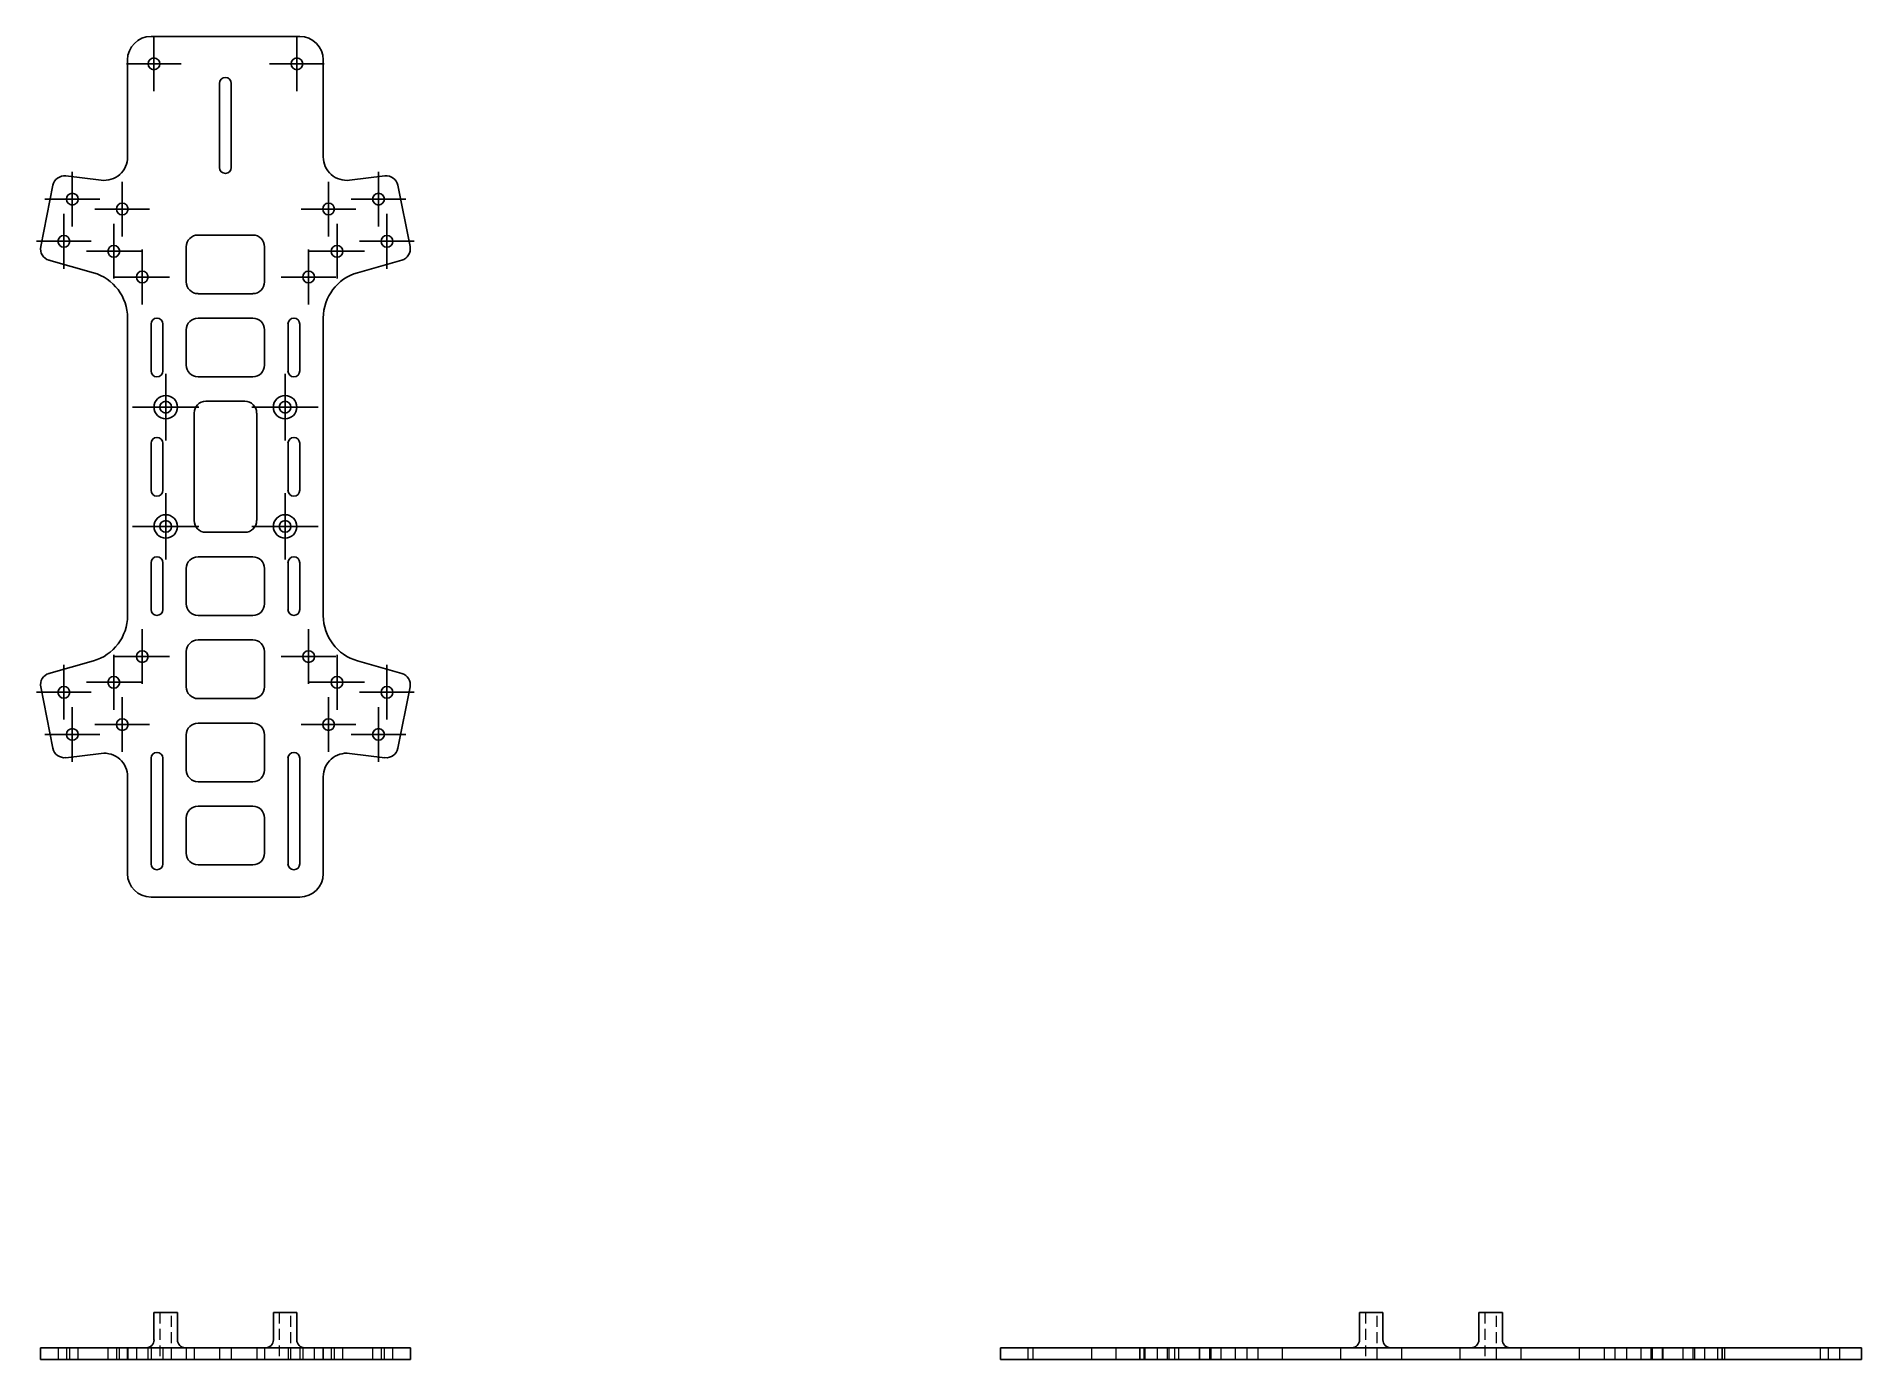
# Model space of a CAD drawing. Header units: millimetres. Extents: x 61 to 273, y 54 to 208.
import ezdxf

# ---------------------------------------------------------------- set-up
doc = ezdxf.new("R2010")
doc.units = ezdxf.units.MM
doc.linetypes.add('HIDDEN', pattern=[1.905, 1.27, -0.635])
doc.layers.add('10', color=7, linetype='Continuous')

# ---------------------------------------------------------------- blocks, each defined once
blk = doc.blocks.new('SW_CENTERMARKSYMBOL_0')
at = {"layer": '10', "color": 0}
for p, q in [((0, 2.5), (0, 3.18)), ((0, 0), (0, 2.5)), ((-2.5, 0), (-3.18, 0)), ((0, 0), (-2.5, 0)), ((0, 0), (0, -2.5)), ((0, 0), (2.5, 0)), ((2.5, 0), (3.18, 0)), ((0, -2.5), (0, -3.18))]:
    blk.add_line(p, q, dxfattribs=at)
blk = doc.blocks.new('SW_CENTERMARKSYMBOL_1')
at = {"layer": '10', "color": 0}
for p, q in [((0, 2.5), (0, 3.18)), ((0, 0), (0, 2.5)), ((-2.5, 0), (-3.18, 0)), ((0, 0), (-2.5, 0)), ((0, 0), (0, -2.5)), ((0, 0), (2.5, 0)), ((2.5, 0), (3.18, 0)), ((0, -2.5), (0, -3.18))]:
    blk.add_line(p, q, dxfattribs=at)
blk = doc.blocks.new('SW_CENTERMARKSYMBOL_2')
at = {"layer": '10', "color": 0}
for p, q in [((0, 2.5), (0, 3.18)), ((0, 0), (0, 2.5)), ((-2.5, 0), (-3.18, 0)), ((0, 0), (-2.5, 0)), ((0, 0), (0, -2.5)), ((0, 0), (2.5, 0)), ((2.5, 0), (3.18, 0)), ((0, -2.5), (0, -3.18))]:
    blk.add_line(p, q, dxfattribs=at)
blk = doc.blocks.new('SW_CENTERMARKSYMBOL_3')
at = {"layer": '10', "color": 0}
for p, q in [((0, 2.5), (0, 3.18)), ((0, 0), (0, 2.5)), ((-2.5, 0), (-3.18, 0)), ((0, 0), (-2.5, 0)), ((0, 0), (0, -2.5)), ((0, 0), (2.5, 0)), ((2.5, 0), (3.18, 0)), ((0, -2.5), (0, -3.18))]:
    blk.add_line(p, q, dxfattribs=at)
blk = doc.blocks.new('SW_CENTERMARKSYMBOL_4')
at = {"layer": '10', "color": 0}
for p, q in [((0, 2.5), (0, 3.18)), ((0, 0), (0, 2.5)), ((-2.5, 0), (-3.18, 0)), ((0, 0), (-2.5, 0)), ((0, 0), (0, -2.5)), ((0, 0), (2.5, 0)), ((2.5, 0), (3.18, 0)), ((0, -2.5), (0, -3.18))]:
    blk.add_line(p, q, dxfattribs=at)
blk = doc.blocks.new('SW_CENTERMARKSYMBOL_5')
at = {"layer": '10', "color": 0}
for p, q in [((0, 2.5), (0, 3.18)), ((0, 0), (0, 2.5)), ((-2.5, 0), (-3.18, 0)), ((0, 0), (-2.5, 0)), ((0, 0), (0, -2.5)), ((0, 0), (2.5, 0)), ((2.5, 0), (3.18, 0)), ((0, -2.5), (0, -3.18))]:
    blk.add_line(p, q, dxfattribs=at)
blk = doc.blocks.new('SW_CENTERMARKSYMBOL_6')
at = {"layer": '10', "color": 0}
for p, q in [((0, 2.5), (0, 3.18)), ((0, 0), (0, 2.5)), ((-2.5, 0), (-3.18, 0)), ((0, 0), (-2.5, 0)), ((0, 0), (0, -2.5)), ((0, 0), (2.5, 0)), ((2.5, 0), (3.18, 0)), ((0, -2.5), (0, -3.18))]:
    blk.add_line(p, q, dxfattribs=at)
blk = doc.blocks.new('SW_CENTERMARKSYMBOL_7')
at = {"layer": '10', "color": 0}
for p, q in [((0, 2.5), (0, 3.18)), ((0, 0), (0, 2.5)), ((-2.5, 0), (-3.18, 0)), ((0, 0), (-2.5, 0)), ((0, 0), (0, -2.5)), ((0, 0), (2.5, 0)), ((2.5, 0), (3.18, 0)), ((0, -2.5), (0, -3.18))]:
    blk.add_line(p, q, dxfattribs=at)
blk = doc.blocks.new('SW_CENTERMARKSYMBOL_8')
at = {"layer": '10', "color": 0}
for p, q in [((0, 2.5), (0, 3.18)), ((0, 0), (0, 2.5)), ((-2.5, 0), (-3.18, 0)), ((0, 0), (-2.5, 0)), ((0, 0), (0, -2.5)), ((0, 0), (2.5, 0)), ((2.5, 0), (3.18, 0)), ((0, -2.5), (0, -3.18))]:
    blk.add_line(p, q, dxfattribs=at)
blk = doc.blocks.new('SW_CENTERMARKSYMBOL_9')
at = {"layer": '10', "color": 0}
for p, q in [((0, 2.5), (0, 3.18)), ((0, 0), (0, 2.5)), ((-2.5, 0), (-3.18, 0)), ((0, 0), (-2.5, 0)), ((0, 0), (0, -2.5)), ((0, 0), (2.5, 0)), ((2.5, 0), (3.18, 0)), ((0, -2.5), (0, -3.18))]:
    blk.add_line(p, q, dxfattribs=at)
blk = doc.blocks.new('SW_CENTERMARKSYMBOL_10')
at = {"layer": '10', "color": 0}
for p, q in [((0, 2.5), (0, 3.18)), ((0, 0), (0, 2.5)), ((-2.5, 0), (-3.18, 0)), ((0, 0), (-2.5, 0)), ((0, 0), (0, -2.5)), ((0, 0), (2.5, 0)), ((2.5, 0), (3.18, 0)), ((0, -2.5), (0, -3.18))]:
    blk.add_line(p, q, dxfattribs=at)
blk = doc.blocks.new('SW_CENTERMARKSYMBOL_11')
at = {"layer": '10', "color": 0}
for p, q in [((0, 2.5), (0, 3.18)), ((0, 0), (0, 2.5)), ((-2.5, 0), (-3.18, 0)), ((0, 0), (-2.5, 0)), ((0, 0), (0, -2.5)), ((0, 0), (2.5, 0)), ((2.5, 0), (3.18, 0)), ((0, -2.5), (0, -3.18))]:
    blk.add_line(p, q, dxfattribs=at)
blk = doc.blocks.new('SW_CENTERMARKSYMBOL_12')
at = {"layer": '10', "color": 0}
for p, q in [((0, 2.5), (0, 3.18)), ((0, 0), (0, 2.5)), ((-2.5, 0), (-3.18, 0)), ((0, 0), (-2.5, 0)), ((0, 0), (0, -2.5)), ((0, 0), (2.5, 0)), ((2.5, 0), (3.18, 0)), ((0, -2.5), (0, -3.18))]:
    blk.add_line(p, q, dxfattribs=at)
blk = doc.blocks.new('SW_CENTERMARKSYMBOL_13')
at = {"layer": '10', "color": 0}
for p, q in [((0, 2.5), (0, 3.18)), ((0, 0), (0, 2.5)), ((-2.5, 0), (-3.18, 0)), ((0, 0), (-2.5, 0)), ((0, 0), (0, -2.5)), ((0, 0), (2.5, 0)), ((2.5, 0), (3.18, 0)), ((0, -2.5), (0, -3.18))]:
    blk.add_line(p, q, dxfattribs=at)
blk = doc.blocks.new('SW_CENTERMARKSYMBOL_14')
at = {"layer": '10', "color": 0}
for p, q in [((0, 2.5), (0, 3.18)), ((0, 0), (0, 2.5)), ((-2.5, 0), (-3.18, 0)), ((0, 0), (-2.5, 0)), ((0, 0), (0, -2.5)), ((0, 0), (2.5, 0)), ((2.5, 0), (3.18, 0)), ((0, -2.5), (0, -3.18))]:
    blk.add_line(p, q, dxfattribs=at)
blk = doc.blocks.new('SW_CENTERMARKSYMBOL_15')
at = {"layer": '10', "color": 0}
for p, q in [((0, 2.5), (0, 3.18)), ((0, 0), (0, 2.5)), ((-2.5, 0), (-3.18, 0)), ((0, 0), (-2.5, 0)), ((0, 0), (0, -2.5)), ((0, 0), (2.5, 0)), ((2.5, 0), (3.18, 0)), ((0, -2.5), (0, -3.18))]:
    blk.add_line(p, q, dxfattribs=at)
blk = doc.blocks.new('SW_CENTERMARKSYMBOL_16')
at = {"layer": '10', "color": 0}
for p, q in [((0, 2.5), (0, 3.18)), ((0, 0), (0, 2.5)), ((-2.5, 0), (-3.18, 0)), ((0, 0), (-2.5, 0)), ((0, 0), (0, -2.5)), ((0, 0), (2.5, 0)), ((2.5, 0), (3.18, 0)), ((0, -2.5), (0, -3.18))]:
    blk.add_line(p, q, dxfattribs=at)
blk = doc.blocks.new('SW_CENTERMARKSYMBOL_17')
at = {"layer": '10', "color": 0}
for p, q in [((0, 2.5), (0, 3.18)), ((0, 0), (0, 2.5)), ((-2.5, 0), (-3.18, 0)), ((0, 0), (-2.5, 0)), ((0, 0), (0, -2.5)), ((0, 0), (2.5, 0)), ((2.5, 0), (3.18, 0)), ((0, -2.5), (0, -3.18))]:
    blk.add_line(p, q, dxfattribs=at)
blk = doc.blocks.new('SW_CENTERMARKSYMBOL_18')
at = {"layer": '10', "color": 0}
for p, q in [((0, 2.5), (0, 3.18)), ((0, 0), (0, 2.5)), ((-2.5, 0), (-3.18, 0)), ((0, 0), (-2.5, 0)), ((0, 0), (0, -2.5)), ((0, 0), (2.5, 0)), ((2.5, 0), (3.18, 0)), ((0, -2.5), (0, -3.18))]:
    blk.add_line(p, q, dxfattribs=at)
blk = doc.blocks.new('SW_CENTERMARKSYMBOL_19')
at = {"layer": '10', "color": 0}
for p, q in [((0, 2.5), (0, 3.18)), ((0, 0), (0, 2.5)), ((-2.5, 0), (-3.18, 0)), ((0, 0), (-2.5, 0)), ((0, 0), (0, -2.5)), ((0, 0), (2.5, 0)), ((2.5, 0), (3.18, 0)), ((0, -2.5), (0, -3.18))]:
    blk.add_line(p, q, dxfattribs=at)
blk = doc.blocks.new('SW_CENTERMARKSYMBOL_20')
at = {"layer": '10', "color": 0}
for p, q in [((0, 2.5), (0, 3.18)), ((0, 0), (0, 2.5)), ((-2.5, 0), (-3.18, 0)), ((0, 0), (-2.5, 0)), ((0, 0), (0, -2.5)), ((0, 0), (2.5, 0)), ((2.5, 0), (3.18, 0)), ((0, -2.5), (0, -3.18))]:
    blk.add_line(p, q, dxfattribs=at)
blk = doc.blocks.new('SW_CENTERMARKSYMBOL_21')
at = {"layer": '10', "color": 0}
for p, q in [((0, 2.5), (0, 3.18)), ((0, 0), (0, 2.5)), ((-2.5, 0), (-3.18, 0)), ((0, 0), (-2.5, 0)), ((0, 0), (0, -2.5)), ((0, 0), (2.5, 0)), ((2.5, 0), (3.18, 0)), ((0, -2.5), (0, -3.18))]:
    blk.add_line(p, q, dxfattribs=at)
blk = doc.blocks.new('SW_CENTERMARKSYMBOL_22')
at = {"layer": '10', "color": 0}
for p, q in [((0, 2.5), (0, 3.86)), ((0, 0), (0, 2.5)), ((-2.5, 0), (-3.86, 0)), ((0, 0), (-2.5, 0)), ((0, 0), (0, -2.5)), ((0, 0), (2.5, 0)), ((2.5, 0), (3.86, 0)), ((0, -2.5), (0, -3.86))]:
    blk.add_line(p, q, dxfattribs=at)
blk = doc.blocks.new('SW_CENTERMARKSYMBOL_23')
at = {"layer": '10', "color": 0}
for p, q in [((0, 2.5), (0, 3.86)), ((0, 0), (0, 2.5)), ((-2.5, 0), (-3.86, 0)), ((0, 0), (-2.5, 0)), ((0, 0), (0, -2.5)), ((0, 0), (2.5, 0)), ((2.5, 0), (3.86, 0)), ((0, -2.5), (0, -3.86))]:
    blk.add_line(p, q, dxfattribs=at)
blk = doc.blocks.new('SW_CENTERMARKSYMBOL_24')
at = {"layer": '10', "color": 0}
for p, q in [((0, 2.5), (0, 3.86)), ((0, 0), (0, 2.5)), ((-2.5, 0), (-3.86, 0)), ((0, 0), (-2.5, 0)), ((0, 0), (0, -2.5)), ((0, 0), (2.5, 0)), ((2.5, 0), (3.86, 0)), ((0, -2.5), (0, -3.86))]:
    blk.add_line(p, q, dxfattribs=at)
blk = doc.blocks.new('SW_CENTERMARKSYMBOL_25')
at = {"layer": '10', "color": 0}
for p, q in [((0, 2.5), (0, 3.86)), ((0, 0), (0, 2.5)), ((-2.5, 0), (-3.86, 0)), ((0, 0), (-2.5, 0)), ((0, 0), (0, -2.5)), ((0, 0), (2.5, 0)), ((2.5, 0), (3.86, 0)), ((0, -2.5), (0, -3.86))]:
    blk.add_line(p, q, dxfattribs=at)

msp = doc.modelspace()

# ---------------------------------------------------------------- linework, layer by layer
at = {"color": 7, "linetype": 'Continuous', "lineweight": 25}
for p, q in [((91.64, 208), (74.36, 208)), ((71.64, 205.27), (71.64, 194.01)), ((94.36, 205.27), (94.36, 194.01)), ((82.32, 202.55), (82.32, 192.77)), ((83.68, 192.77), (83.68, 202.55)), ((64.47, 191.8), (68.59, 191.31)), ((101.53, 191.8), (97.41, 191.31)), ((61.55, 183.58), (62.97, 190.71)), ((104.45, 183.58), (103.03, 190.71)), ((79.82, 184.93), (86.18, 184.93)), ((78.45, 183.57), (78.45, 179.48)), ((87.55, 183.57), (87.55, 179.48)), ((62.51, 182.01), (67.67, 180.55)), ((103.49, 182.01), (98.33, 180.55)), ((79.82, 178.11), (86.18, 178.11)), ((71.64, 175.3), (71.64, 140.7)), ((74.36, 169.14), (74.36, 174.59)), ((75.73, 169.14), (75.73, 174.59)), ((78.45, 173.91), (78.45, 169.82)), ((79.82, 175.27), (86.18, 175.27)), ((87.55, 173.91), (87.55, 169.82)), ((90.27, 169.14), (90.27, 174.59)), ((91.64, 169.14), (91.64, 174.59)), ((94.36, 175.3), (94.36, 140.7)), ((79.82, 168.45), (86.18, 168.45)), ((80.73, 165.61), (85.27, 165.61)), ((79.36, 164.25), (79.36, 151.75)), ((86.64, 151.75), (86.64, 164.25)), ((74.36, 155.27), (74.36, 160.73)), ((75.73, 155.27), (75.73, 160.73)), ((90.27, 155.27), (90.27, 160.73)), ((91.64, 155.27), (91.64, 160.73)), ((80.73, 150.39), (85.27, 150.39)), ((74.36, 146.86), (74.36, 141.41)), ((75.73, 146.86), (75.73, 141.41)), ((79.82, 147.55), (86.18, 147.55)), ((90.27, 146.86), (90.27, 141.41)), ((91.64, 146.86), (91.64, 141.41)), ((78.45, 142.09), (78.45, 146.18)), ((87.55, 142.09), (87.55, 146.18)), ((79.82, 140.73), (86.18, 140.73)), ((79.82, 137.89), (86.18, 137.89)), ((78.45, 132.43), (78.45, 136.52)), ((87.55, 132.43), (87.55, 136.52)), ((62.51, 133.99), (67.67, 135.45)), ((103.49, 133.99), (98.33, 135.45)), ((61.55, 132.42), (62.97, 125.29)), ((104.45, 132.42), (103.03, 125.29)), ((79.82, 131.07), (86.18, 131.07)), ((79.82, 128.23), (86.18, 128.23)), ((78.45, 122.77), (78.45, 126.86)), ((87.55, 122.77), (87.55, 126.86)), ((64.47, 124.2), (68.59, 124.69)), ((74.36, 124.14), (74.36, 111.86)), ((75.73, 111.86), (75.73, 124.14)), ((90.27, 111.86), (90.27, 124.14)), ((91.64, 124.14), (91.64, 111.86)), ((101.53, 124.2), (97.41, 124.69)), ((71.64, 121.99), (71.64, 110.73)), ((79.82, 121.41), (86.18, 121.41)), ((94.36, 121.99), (94.36, 110.73)), ((78.45, 113.11), (78.45, 117.2)), ((79.82, 118.57), (86.18, 118.57)), ((87.55, 113.11), (87.55, 117.2)), ((79.82, 111.75), (86.18, 111.75)), ((91.64, 108), (74.36, 108)), ((74.7, 59.73), (74.7, 56.55)), ((74.7, 59.73), (77.43, 59.73)), ((77.43, 56.55), (77.43, 59.73)), ((88.57, 59.73), (88.57, 56.55)), ((88.57, 59.73), (91.3, 59.73)), ((91.3, 56.55), (91.3, 59.73)), ((214.7, 59.73), (214.7, 56.55)), ((214.7, 59.73), (217.43, 59.73)), ((217.43, 56.55), (217.43, 59.73)), ((228.57, 59.73), (228.57, 56.55)), ((228.57, 59.73), (231.3, 59.73)), ((231.3, 56.55), (231.3, 59.73)), ((61.52, 55.64), (61.52, 54.27)), ((61.55, 55.64), (61.52, 55.64)), ((61.55, 55.64), (62.97, 55.64)), ((64.47, 55.64), (62.97, 55.64)), ((64.47, 55.64), (68.59, 55.64)), ((68.59, 55.64), (71.64, 55.64)), ((71.64, 55.64), (71.64, 54.27)), ((74.36, 55.64), (71.64, 55.64)), ((91.64, 55.64), (74.36, 55.64)), ((94.36, 55.64), (91.64, 55.64)), ((94.36, 55.64), (94.36, 54.27)), ((94.36, 55.64), (97.41, 55.64)), ((101.53, 55.64), (97.41, 55.64)), ((103.03, 55.64), (101.53, 55.64)), ((104.45, 55.64), (103.03, 55.64)), ((104.48, 55.64), (104.45, 55.64)), ((104.48, 54.27), (104.48, 55.64)), ((173, 55.64), (173, 54.27)), ((175.73, 55.64), (173, 55.64)), ((186.99, 55.64), (175.73, 55.64)), ((186.99, 55.64), (189.19, 55.64)), ((189.19, 55.64), (189.19, 54.27)), ((190.29, 55.64), (189.19, 55.64)), ((197.42, 55.64), (190.29, 55.64)), ((198.99, 55.64), (197.42, 55.64)), ((198.99, 55.64), (200.45, 55.64)), ((200.45, 55.64), (205.7, 55.64)), ((240.3, 55.64), (205.7, 55.64)), ((240.3, 55.64), (245.55, 55.64)), ((247.01, 55.64), (245.55, 55.64)), ((248.58, 55.64), (247.01, 55.64)), ((248.58, 55.64), (255.71, 55.64)), ((256.81, 55.64), (255.71, 55.64)), ((256.81, 54.27), (256.81, 55.64)), ((256.81, 55.64), (259.01, 55.64)), ((270.27, 55.64), (259.01, 55.64)), ((273, 55.64), (270.27, 55.64)), ((273, 55.64), (273, 54.27)), ((61.55, 54.27), (61.52, 54.27)), ((62.97, 54.27), (61.55, 54.27)), ((64.47, 54.27), (62.97, 54.27)), ((68.59, 54.27), (64.47, 54.27)), ((71.64, 54.27), (68.59, 54.27)), ((74.36, 54.27), (71.64, 54.27)), ((91.64, 54.27), (74.36, 54.27)), ((94.36, 54.27), (91.64, 54.27)), ((97.41, 54.27), (94.36, 54.27)), ((101.53, 54.27), (97.41, 54.27)), ((103.03, 54.27), (101.53, 54.27)), ((104.45, 54.27), (103.03, 54.27)), ((104.48, 54.27), (104.45, 54.27)), ((175.73, 54.27), (173, 54.27)), ((186.99, 54.27), (175.73, 54.27)), ((189.2, 54.27), (186.99, 54.27)), ((190.29, 54.27), (189.19, 54.27)), ((197.42, 54.27), (190.29, 54.27)), ((198.99, 54.27), (197.42, 54.27)), ((200.45, 54.27), (198.99, 54.27)), ((205.7, 54.27), (200.45, 54.27)), ((240.3, 54.27), (205.7, 54.27)), ((245.55, 54.27), (240.3, 54.27)), ((247.01, 54.27), (245.55, 54.27)), ((248.58, 54.27), (247.01, 54.27)), ((255.71, 54.27), (248.58, 54.27)), ((256.81, 54.27), (255.71, 54.27)), ((259.01, 54.27), (256.8, 54.27)), ((270.27, 54.27), (259.01, 54.27)), ((273, 54.27), (270.27, 54.27))]:
    msp.add_line(p, q, dxfattribs=at)
at = {"color": 7, "linetype": 'HIDDEN', "lineweight": 18}
for p, q in [((75.39, 59.73), (75.39, 54.27)), ((76.75, 54.27), (76.75, 59.73)), ((89.25, 59.73), (89.25, 54.27)), ((90.61, 54.27), (90.61, 59.73)), ((215.39, 59.73), (215.39, 54.27)), ((216.75, 54.27), (216.75, 59.73)), ((229.25, 59.73), (229.25, 54.27)), ((230.61, 54.27), (230.61, 59.73)), ((63.56, 55.64), (63.56, 54.27)), ((64.54, 55.64), (64.54, 54.27)), ((64.93, 54.27), (64.93, 55.64)), ((65.91, 54.27), (65.91, 55.64)), ((69.36, 55.64), (69.36, 54.27)), ((70.34, 55.64), (70.34, 54.27)), ((70.72, 54.27), (70.72, 55.64)), ((71.7, 54.27), (71.7, 55.64)), ((72.66, 55.64), (72.66, 54.27)), ((74.02, 54.27), (74.02, 55.64)), ((74.36, 55.64), (74.36, 54.27)), ((75.73, 55.64), (75.73, 54.27)), ((78.45, 55.64), (78.45, 54.27)), ((79.36, 55.64), (79.36, 54.27)), ((82.32, 55.64), (82.32, 54.27)), ((83.68, 55.64), (83.68, 54.27)), ((86.64, 55.64), (86.64, 54.27)), ((87.55, 55.64), (87.55, 54.27)), ((90.27, 55.64), (90.27, 54.27)), ((91.64, 55.64), (91.64, 54.27)), ((91.98, 55.64), (91.98, 54.27)), ((93.34, 54.27), (93.34, 55.64)), ((94.3, 55.64), (94.3, 54.27)), ((95.28, 55.64), (95.28, 54.27)), ((95.66, 54.27), (95.66, 55.64)), ((96.64, 54.27), (96.64, 55.64)), ((100.09, 55.64), (100.09, 54.27)), ((101.07, 55.64), (101.07, 54.27)), ((101.46, 54.27), (101.46, 55.64)), ((102.44, 54.27), (102.44, 55.64)), ((176.18, 55.64), (176.18, 54.27)), ((176.75, 55.64), (176.75, 54.27)), ((183.57, 55.64), (183.57, 54.27)), ((186.41, 55.64), (186.41, 54.27)), ((189.71, 54.27), (189.71, 55.64)), ((189.82, 54.27), (189.82, 55.64)), ((191.21, 55.64), (191.21, 54.27)), ((192.37, 55.64), (192.37, 54.27)), ((192.58, 54.27), (192.58, 55.64)), ((193.23, 55.64), (193.23, 54.27)), ((193.74, 54.27), (193.74, 55.64)), ((196.07, 55.64), (196.07, 54.27)), ((196.12, 55.64), (196.12, 54.27)), ((197.28, 55.64), (197.28, 54.27)), ((197.48, 54.27), (197.48, 55.64)), ((198.64, 54.27), (198.64, 55.64)), ((200.27, 55.64), (200.27, 54.27)), ((201.64, 54.27), (201.64, 55.64)), ((202.89, 55.64), (202.89, 54.27)), ((205.73, 55.64), (205.73, 54.27)), ((212.55, 54.27), (212.55, 55.64)), ((219.59, 55.64), (219.59, 54.27)), ((226.41, 54.27), (226.41, 55.64)), ((233.45, 55.64), (233.45, 54.27)), ((240.27, 54.27), (240.27, 55.64)), ((243.11, 55.64), (243.11, 54.27)), ((244.36, 55.64), (244.36, 54.27)), ((245.73, 54.27), (245.73, 55.64)), ((247.36, 55.64), (247.36, 54.27)), ((248.52, 55.64), (248.52, 54.27)), ((248.72, 54.27), (248.72, 55.64)), ((249.88, 54.27), (249.88, 55.64)), ((249.93, 55.64), (249.93, 54.27)), ((252.26, 55.64), (252.26, 54.27)), ((253.42, 55.64), (253.42, 54.27)), ((253.63, 54.27), (253.63, 55.64)), ((254.79, 54.27), (254.79, 55.64)), ((256.29, 55.64), (256.29, 54.27)), ((257.09, 55.64), (257.09, 54.27)), ((268.23, 54.27), (268.23, 55.64)), ((269.14, 55.64), (269.14, 54.27)), ((270.5, 54.27), (270.5, 55.64))]:
    msp.add_line(p, q, dxfattribs=at)
at = {"color": 7, "linetype": 'Continuous', "lineweight": 25}
for centre, radius in [((74.7, 204.82), 0.682), ((91.3, 204.82), 0.682), ((65.22, 189.1), 0.682), ((71.02, 187.95), 0.682), ((94.98, 187.95), 0.682), ((100.78, 189.1), 0.682), ((64.24, 184.2), 0.682), ((101.76, 184.2), 0.682), ((70.04, 183.04), 0.682), ((95.96, 183.04), 0.682), ((73.34, 180.05), 0.682), ((92.66, 180.05), 0.682), ((76.07, 164.93), 1.36), ((76.07, 164.93), 0.682), ((89.93, 164.93), 1.36), ((89.93, 164.93), 0.682), ((76.07, 151.07), 1.36), ((76.07, 151.07), 0.682), ((89.93, 151.07), 1.36), ((89.93, 151.07), 0.682), ((73.34, 135.95), 0.682), ((92.66, 135.95), 0.682), ((70.04, 132.96), 0.682), ((95.96, 132.96), 0.682), ((64.24, 131.8), 0.682), ((101.76, 131.8), 0.682), ((65.22, 126.9), 0.682), ((71.02, 128.05), 0.682), ((94.98, 128.05), 0.682), ((100.78, 126.9), 0.682)]:
    msp.add_circle(centre, radius, dxfattribs=at)
for centre, radius, start, end in [((74.36, 205.27), 2.73, 90, 180), ((91.64, 205.27), 2.73, 0, 90), ((83, 202.55), 0.682, 0, 180), ((68.91, 194.01), 2.73, 263.181, 0), ((97.09, 194.01), 2.73, 180, 276.819), ((64.31, 190.44), 1.36, 83.181, 168.6901), ((83, 192.77), 0.682, 180, 0), ((101.69, 190.44), 1.36, 11.3099, 96.819), ((79.82, 183.57), 1.36, 90, 180), ((86.18, 183.57), 1.36, 0, 90), ((62.89, 183.32), 1.36, 168.6901, 254.1992), ((103.11, 183.32), 1.36, 285.8008, 11.3099), ((66.18, 175.3), 5.45, 0, 74.1992), ((99.82, 175.3), 5.45, 105.8008, 180), ((79.82, 179.48), 1.36, 180, 270), ((86.18, 179.48), 1.36, 270, 0), ((75.05, 174.59), 0.682, 360, 180), ((79.82, 173.91), 1.36, 90, 180), ((86.18, 173.91), 1.36, 0, 90), ((90.95, 174.59), 0.682, 0, 180), ((79.82, 169.82), 1.36, 180, 270), ((86.18, 169.82), 1.36, 270, 0), ((75.05, 169.14), 0.682, 180, 360), ((90.95, 169.14), 0.682, 180, 0), ((80.73, 164.25), 1.36, 90, 180), ((85.27, 164.25), 1.36, 0, 90), ((75.05, 160.73), 0.682, 0, 180), ((90.95, 160.73), 0.682, 0, 180), ((75.05, 155.27), 0.682, 180, 0), ((90.95, 155.27), 0.682, 180, 0), ((80.73, 151.75), 1.36, 180, 270), ((85.27, 151.75), 1.36, 270, 0), ((75.05, 146.86), 0.682, 0, 180), ((79.82, 146.18), 1.36, 90, 180), ((86.18, 146.18), 1.36, 0, 90), ((90.95, 146.86), 0.682, 0, 180), ((79.82, 142.09), 1.36, 180, 270), ((86.18, 142.09), 1.36, 270, 0), ((66.18, 140.7), 5.45, 285.8008, 0), ((75.05, 141.41), 0.682, 180, 0), ((90.95, 141.41), 0.682, 180, 0), ((99.82, 140.7), 5.45, 180, 254.1992), ((79.82, 136.52), 1.36, 90, 180), ((86.18, 136.52), 1.36, 0, 90), ((62.89, 132.68), 1.36, 105.8008, 191.3099), ((103.11, 132.68), 1.36, 348.6901, 74.1992), ((79.82, 132.43), 1.36, 180, 270), ((86.18, 132.43), 1.36, 270, 0), ((79.82, 126.86), 1.36, 90, 180), ((86.18, 126.86), 1.36, 0, 90), ((64.31, 125.56), 1.36, 191.3099, 276.819), ((101.69, 125.56), 1.36, 263.181, 348.6901), ((68.91, 121.99), 2.73, 0, 96.819), ((75.05, 124.14), 0.682, 0, 180), ((90.95, 124.14), 0.682, 0, 180), ((97.09, 121.99), 2.73, 83.181, 180), ((79.82, 122.77), 1.36, 180, 270), ((86.18, 122.77), 1.36, 270, 0), ((79.82, 117.2), 1.36, 90, 180), ((86.18, 117.2), 1.36, 0, 90), ((79.82, 113.11), 1.36, 180, 270), ((86.18, 113.11), 1.36, 270, 0), ((74.36, 110.73), 2.73, 180, 270), ((75.05, 111.86), 0.682, 180, 0), ((90.95, 111.86), 0.682, 180, 0), ((91.64, 110.73), 2.73, 270, 0), ((73.8, 56.55), 0.909, 270, 0), ((78.34, 56.55), 0.909, 180, 270), ((87.66, 56.55), 0.909, 270, 0), ((92.2, 56.55), 0.909, 180, 270), ((213.8, 56.55), 0.909, 270, 0), ((218.34, 56.55), 0.909, 180, 270), ((227.66, 56.55), 0.909, 270, 0), ((232.2, 56.55), 0.909, 180, 270)]:
    msp.add_arc(centre, radius, start, end, dxfattribs=at)

# ---------------------------------------------------------------- block references
at = {"layer": '10'}
for name, p in [('SW_CENTERMARKSYMBOL_18', (74.7, 204.82)), ('SW_CENTERMARKSYMBOL_19', (91.3, 204.82)), ('SW_CENTERMARKSYMBOL_1', (65.22, 189.1)), ('SW_CENTERMARKSYMBOL_3', (71.02, 187.95)), ('SW_CENTERMARKSYMBOL_7', (94.98, 187.95)), ('SW_CENTERMARKSYMBOL_5', (100.78, 189.1)), ('SW_CENTERMARKSYMBOL_0', (64.24, 184.2)), ('SW_CENTERMARKSYMBOL_4', (101.76, 184.2)), ('SW_CENTERMARKSYMBOL_2', (70.04, 183.04)), ('SW_CENTERMARKSYMBOL_6', (95.96, 183.04)), ('SW_CENTERMARKSYMBOL_16', (73.34, 180.05)), ('SW_CENTERMARKSYMBOL_17', (92.66, 180.05)), ('SW_CENTERMARKSYMBOL_23', (76.07, 164.93)), ('SW_CENTERMARKSYMBOL_25', (89.93, 164.93)), ('SW_CENTERMARKSYMBOL_22', (76.07, 151.07)), ('SW_CENTERMARKSYMBOL_24', (89.93, 151.07)), ('SW_CENTERMARKSYMBOL_20', (73.34, 135.95)), ('SW_CENTERMARKSYMBOL_21', (92.66, 135.95)), ('SW_CENTERMARKSYMBOL_10', (70.04, 132.96)), ('SW_CENTERMARKSYMBOL_14', (95.96, 132.96)), ('SW_CENTERMARKSYMBOL_8', (64.24, 131.8)), ('SW_CENTERMARKSYMBOL_12', (101.76, 131.8)), ('SW_CENTERMARKSYMBOL_9', (65.22, 126.9)), ('SW_CENTERMARKSYMBOL_11', (71.02, 128.05)), ('SW_CENTERMARKSYMBOL_15', (94.98, 128.05)), ('SW_CENTERMARKSYMBOL_13', (100.78, 126.9))]:
    msp.add_blockref(name, p, dxfattribs=at)

doc.saveas('drawing.dxf')
